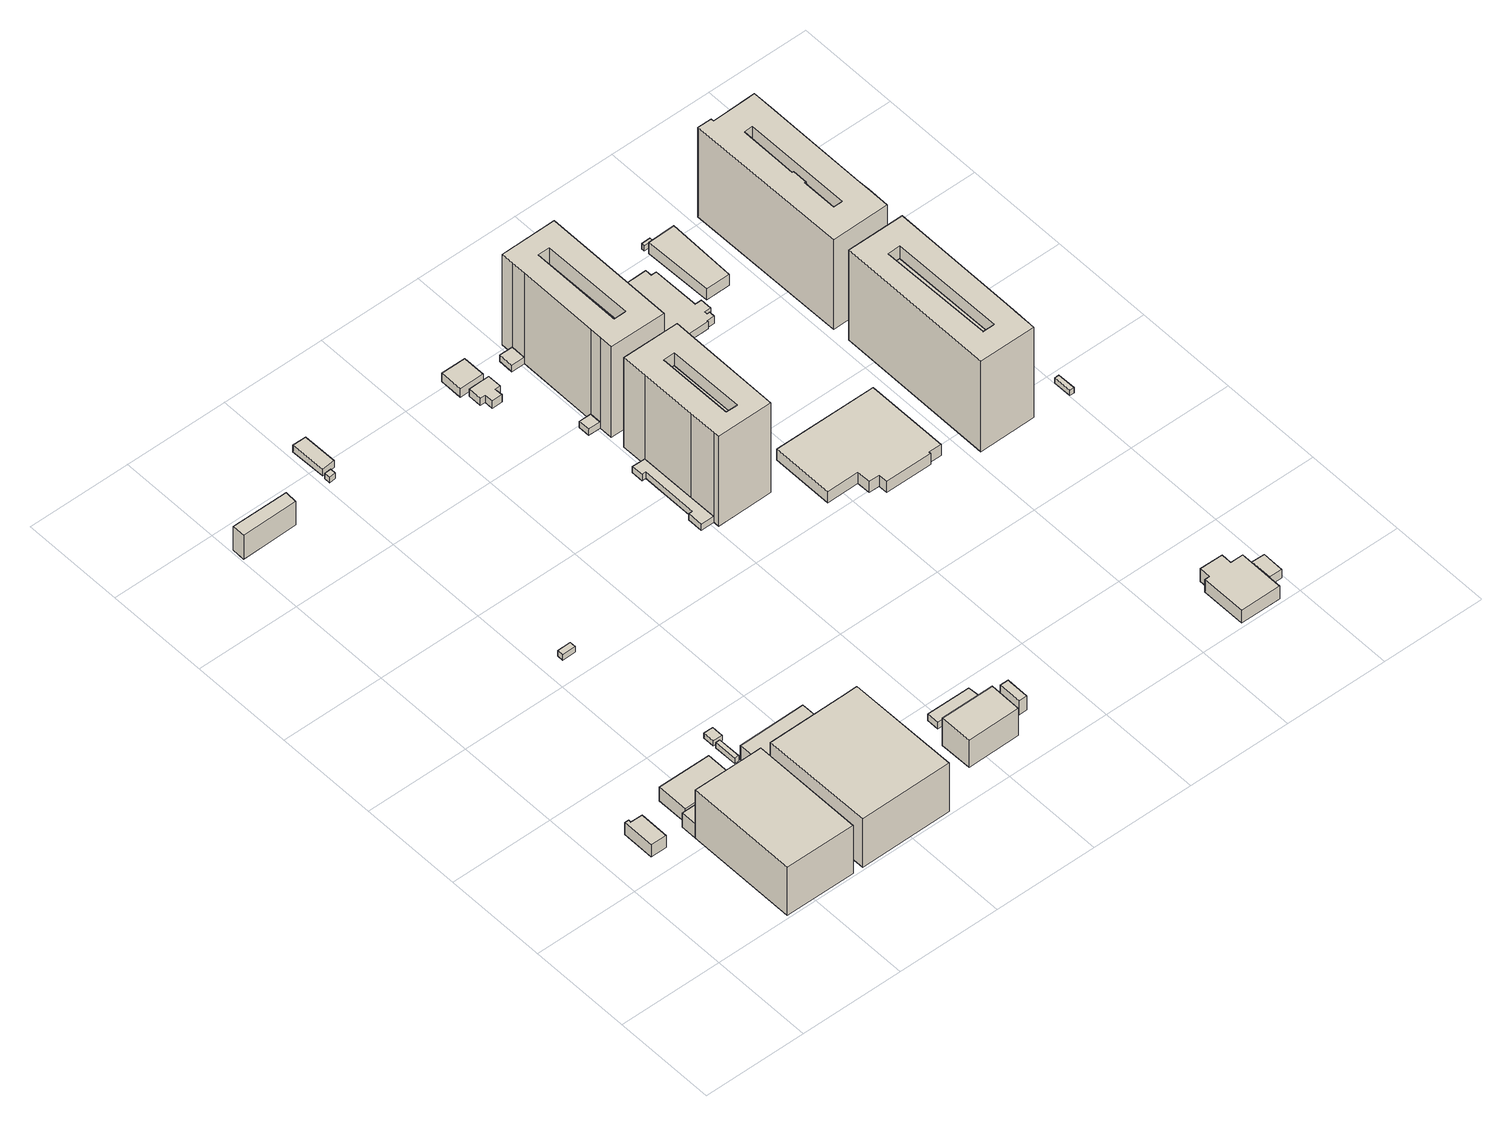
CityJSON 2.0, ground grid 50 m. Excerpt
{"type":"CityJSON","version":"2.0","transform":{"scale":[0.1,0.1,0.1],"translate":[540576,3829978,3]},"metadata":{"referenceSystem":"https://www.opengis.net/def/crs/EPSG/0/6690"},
"CityObjects":{
"building1":{"type":"Building","attributes":{"計測周辺長":46.69,"1/2500図郭":93,"区名":"住之江区","町丁目名称":"南港南１丁目","街区番号":1,"class":"3001","usage":"441","measuredHeight":6.8,"storeysAboveGround":2,"BuildingDetailAttribute.buildingRoofEdgeArea":112.85,"BuildingDetailAttribute.buildingStructureType":"610","BuildingDetailAttribute.buildingStructureOrgType":"2","BuildingDetailAttribute.detailedUsage":"1520","BuildingDetailAttribute.specifiedBuildingCoverageRate":0.6,"BuildingDetailAttribute.surveyYear":2017,"BuildingHighTideRiskAttribute.description":"1","BuildingHighTideRiskAttribute.rank":"2","BuildingHighTideRiskAttribute.depth":1.97,"BuildingIDAttribute.prefecture":"27","BuildingIDAttribute.city":"27125"},"geometry":[{"type":"Solid","lod":"1","boundaries":[[[[0,1,2,3,4,5]],[[4,6,7,5]],[[3,8,6,4]],[[2,9,8,3]],[[1,10,9,2]],[[0,11,10,1]],[[5,7,11,0]],[[6,8,9,10,11,7]]]]}]},
"building2":{"type":"Building","attributes":{"計測周辺長":176.96,"1/2500図郭":93,"区名":"住之江区","町丁目名称":"南港南１丁目","街区番号":1,"class":"3002","usage":"431","measuredHeight":27.6,"storeysAboveGround":4,"BuildingDetailAttribute.buildingRoofEdgeArea":1850.69,"BuildingDetailAttribute.buildingStructureType":"610","BuildingDetailAttribute.buildingStructureOrgType":"2","BuildingDetailAttribute.detailedUsage":"1720","BuildingDetailAttribute.specifiedBuildingCoverageRate":0.6,"BuildingDetailAttribute.surveyYear":2017,"BuildingTsunamiRiskAttribute.description":"1","BuildingTsunamiRiskAttribute.rank":"1","BuildingTsunamiRiskAttribute.depth":0.1,"BuildingHighTideRiskAttribute.description":"1","BuildingHighTideRiskAttribute.rank":"2","BuildingHighTideRiskAttribute.depth":2.53,"BuildingIDAttribute.prefecture":"27","BuildingIDAttribute.city":"27125"},"geometry":[{"type":"Solid","lod":"1","boundaries":[[[[12,13,14,15,16]],[[15,17,18,16]],[[14,19,17,15]],[[13,20,19,14]],[[12,21,20,13]],[[16,18,21,12]],[[17,19,20,21,18]]]]}]},
"building3":{"type":"Building","attributes":{"計測周辺長":66.53,"1/2500図郭":93,"区名":"住之江区","町丁目名称":"南港南１丁目","街区番号":1,"class":"3003","usage":"431","measuredHeight":8.1,"storeysAboveGround":4,"BuildingDetailAttribute.buildingRoofEdgeArea":196.74,"BuildingDetailAttribute.buildingStructureType":"610","BuildingDetailAttribute.buildingStructureOrgType":"2","BuildingDetailAttribute.detailedUsage":"1720","BuildingDetailAttribute.specifiedBuildingCoverageRate":0.6,"BuildingDetailAttribute.surveyYear":2017,"BuildingTsunamiRiskAttribute.description":"1","BuildingTsunamiRiskAttribute.rank":"1","BuildingTsunamiRiskAttribute.depth":0.01,"BuildingHighTideRiskAttribute.description":"1","BuildingHighTideRiskAttribute.rank":"2","BuildingHighTideRiskAttribute.depth":2.45,"BuildingIDAttribute.prefecture":"27","BuildingIDAttribute.city":"27125"},"geometry":[{"type":"Solid","lod":"1","boundaries":[[[[22,23,12,16]],[[12,24,25,16]],[[23,26,24,12]],[[22,27,26,23]],[[16,25,27,22]],[[24,26,27,25]]]]}]},
"building4":{"type":"Building","attributes":{"計測周辺長":81.61,"1/2500図郭":93,"区名":"住之江区","町丁目名称":"南港南１丁目","街区番号":1,"class":"3003","usage":"431","measuredHeight":7.8,"storeysAboveGround":4,"BuildingDetailAttribute.buildingRoofEdgeArea":389.79,"BuildingDetailAttribute.buildingStructureType":"610","BuildingDetailAttribute.buildingStructureOrgType":"2","BuildingDetailAttribute.detailedUsage":"1720","BuildingDetailAttribute.specifiedBuildingCoverageRate":0.6,"BuildingDetailAttribute.surveyYear":2017,"BuildingTsunamiRiskAttribute.description":"1","BuildingTsunamiRiskAttribute.rank":"1","BuildingTsunamiRiskAttribute.depth":0.01,"BuildingHighTideRiskAttribute.description":"1","BuildingHighTideRiskAttribute.rank":"2","BuildingHighTideRiskAttribute.depth":2.31,"BuildingIDAttribute.prefecture":"27","BuildingIDAttribute.city":"27125"},"geometry":[{"type":"Solid","lod":"1","boundaries":[[[[28,29,30,31]],[[30,32,33,31]],[[29,34,32,30]],[[28,35,34,29]],[[31,33,35,28]],[[32,34,35,33]]]]}]},
"building5":{"type":"Building","attributes":{"class":"3001","BuildingDetailAttribute.specifiedBuildingCoverageRate":0.6,"BuildingDetailAttribute.surveyYear":2017,"BuildingTsunamiRiskAttribute.description":"1","BuildingTsunamiRiskAttribute.rank":"1","BuildingTsunamiRiskAttribute.depth":0.01,"BuildingHighTideRiskAttribute.description":"1","BuildingHighTideRiskAttribute.rank":"2","BuildingHighTideRiskAttribute.depth":2.32,"BuildingIDAttribute.prefecture":"27","BuildingIDAttribute.city":"27125"},"geometry":[{"type":"Solid","lod":"1","boundaries":[[[[36,37,38,39]],[[38,40,41,39]],[[37,42,40,38]],[[36,43,42,37]],[[39,41,43,36]],[[40,42,43,41]]]]}]},
"building6":{"type":"Building","attributes":{"class":"3003","BuildingDetailAttribute.specifiedBuildingCoverageRate":0.6,"BuildingDetailAttribute.surveyYear":2017,"BuildingHighTideRiskAttribute.description":"1","BuildingHighTideRiskAttribute.rank":"2","BuildingHighTideRiskAttribute.depth":2.5,"BuildingIDAttribute.prefecture":"27","BuildingIDAttribute.city":"27125"},"geometry":[{"type":"Solid","lod":"1","boundaries":[[[[44,45,46,47]],[[46,48,49,47]],[[45,50,48,46]],[[44,51,50,45]],[[47,49,51,44]],[[48,50,51,49]]]]}]},
"building7":{"type":"Building","attributes":{"class":"3002","measuredHeight":13.6,"BuildingDetailAttribute.specifiedBuildingCoverageRate":0.6,"BuildingDetailAttribute.surveyYear":2017,"BuildingTsunamiRiskAttribute.description":"1","BuildingTsunamiRiskAttribute.rank":"1","BuildingTsunamiRiskAttribute.depth":0.16,"BuildingHighTideRiskAttribute.description":"1","BuildingHighTideRiskAttribute.rank":"2","BuildingHighTideRiskAttribute.depth":2.41,"BuildingIDAttribute.prefecture":"27","BuildingIDAttribute.city":"27125"},"geometry":[{"type":"Solid","lod":"1","boundaries":[[[[52,53,54,55]],[[54,56,57,55]],[[53,58,56,54]],[[52,59,58,53]],[[55,57,59,52]],[[56,58,59,57]]]]}]},
"building8":{"type":"Building","attributes":{"class":"3003","BuildingDetailAttribute.specifiedBuildingCoverageRate":0.6,"BuildingDetailAttribute.surveyYear":2017,"BuildingHighTideRiskAttribute.description":"1","BuildingHighTideRiskAttribute.rank":"2","BuildingHighTideRiskAttribute.depth":2.4,"BuildingIDAttribute.prefecture":"27","BuildingIDAttribute.city":"27125"},"geometry":[{"type":"Solid","lod":"1","boundaries":[[[[60,61,62,63]],[[62,64,65,63]],[[61,66,64,62]],[[60,67,66,61]],[[63,65,67,60]],[[64,66,67,65]]]]}]},
"building9":{"type":"Building","attributes":{"class":"3002","measuredHeight":27.7,"BuildingDetailAttribute.specifiedBuildingCoverageRate":0.6,"BuildingDetailAttribute.surveyYear":2017,"BuildingTsunamiRiskAttribute.description":"1","BuildingTsunamiRiskAttribute.rank":"1","BuildingTsunamiRiskAttribute.depth":0.04,"BuildingHighTideRiskAttribute.description":"1","BuildingHighTideRiskAttribute.rank":"2","BuildingHighTideRiskAttribute.depth":2.11,"BuildingIDAttribute.prefecture":"27","BuildingIDAttribute.city":"27125"},"geometry":[{"type":"Solid","lod":"1","boundaries":[[[[68,69,70,71,72]],[[71,73,74,72]],[[70,75,73,71]],[[69,76,75,70]],[[68,77,76,69]],[[72,74,77,68]],[[73,75,76,77,74]]]]}]},
"building10":{"type":"Building","attributes":{"class":"3003","measuredHeight":8,"BuildingDetailAttribute.specifiedBuildingCoverageRate":0.6,"BuildingDetailAttribute.surveyYear":2017,"BuildingHighTideRiskAttribute.description":"1","BuildingHighTideRiskAttribute.rank":"2","BuildingHighTideRiskAttribute.depth":2.48,"BuildingIDAttribute.prefecture":"27","BuildingIDAttribute.city":"27125"},"geometry":[{"type":"Solid","lod":"1","boundaries":[[[[78,79,80,81]],[[80,82,83,81]],[[79,84,82,80]],[[78,85,84,79]],[[81,83,85,78]],[[82,84,85,83]]]]}]},
"building11":{"type":"Building","attributes":{"class":"3001","BuildingDetailAttribute.specifiedBuildingCoverageRate":0.6,"BuildingDetailAttribute.surveyYear":2017,"BuildingRiverFloodingRiskAttribute.description":"2","BuildingRiverFloodingRiskAttribute.rank":"1","BuildingRiverFloodingRiskAttribute.depth":0.061,"BuildingRiverFloodingRiskAttribute.adminType":"1","BuildingRiverFloodingRiskAttribute.scale":"2","BuildingRiverFloodingRiskAttribute.duration":0,"BuildingTsunamiRiskAttribute.description":"1","BuildingTsunamiRiskAttribute.rank":"1","BuildingTsunamiRiskAttribute.depth":0.01,"BuildingHighTideRiskAttribute.description":"1","BuildingHighTideRiskAttribute.rank":"2","BuildingHighTideRiskAttribute.depth":2.56,"BuildingIDAttribute.prefecture":"27","BuildingIDAttribute.city":"27125"},"geometry":[{"type":"Solid","lod":"1","boundaries":[[[[86,87,88,89]],[[88,90,91,89]],[[87,92,90,88]],[[86,93,92,87]],[[89,91,93,86]],[[90,92,93,91]]]]}]},
"building12":{"type":"Building","attributes":{"class":"3003","measuredHeight":7.9,"BuildingDetailAttribute.specifiedBuildingCoverageRate":0.6,"BuildingDetailAttribute.surveyYear":2017,"BuildingRiverFloodingRiskAttribute.description":"2","BuildingRiverFloodingRiskAttribute.rank":"1","BuildingRiverFloodingRiskAttribute.depth":0.071,"BuildingRiverFloodingRiskAttribute.adminType":"1","BuildingRiverFloodingRiskAttribute.scale":"2","BuildingRiverFloodingRiskAttribute.duration":0,"BuildingHighTideRiskAttribute.description":"1","BuildingHighTideRiskAttribute.rank":"2","BuildingHighTideRiskAttribute.depth":2.67,"BuildingIDAttribute.prefecture":"27","BuildingIDAttribute.city":"27125"},"geometry":[{"type":"Solid","lod":"1","boundaries":[[[[94,95,96,97]],[[96,98,99,97]],[[95,100,98,96]],[[94,101,100,95]],[[97,99,101,94]],[[98,100,101,99]]]]}]},
"building13":{"type":"Building","attributes":{"class":"3001","BuildingDetailAttribute.specifiedBuildingCoverageRate":0.6,"BuildingDetailAttribute.surveyYear":2017,"BuildingHighTideRiskAttribute.description":"1","BuildingHighTideRiskAttribute.rank":"2","BuildingHighTideRiskAttribute.depth":2.48,"BuildingIDAttribute.prefecture":"27","BuildingIDAttribute.city":"27125"},"geometry":[{"type":"Solid","lod":"1","boundaries":[[[[102,103,104,105]],[[104,106,107,105]],[[103,108,106,104]],[[102,109,108,103]],[[105,107,109,102]],[[106,108,109,107]]]]}]},
"building14":{"type":"Building","attributes":{"計測周辺長":12.26,"1/2500図郭":93,"区名":"住之江区","町丁目名称":"南港東２丁目","街区番号":5,"class":"3001","usage":"422","storeysAboveGround":1,"BuildingDetailAttribute.buildingRoofEdgeArea":9.34,"BuildingDetailAttribute.buildingStructureType":"610","BuildingDetailAttribute.buildingStructureOrgType":"2","BuildingDetailAttribute.detailedUsage":"1402","BuildingDetailAttribute.specifiedBuildingCoverageRate":0.6,"BuildingDetailAttribute.surveyYear":2017,"BuildingTsunamiRiskAttribute.description":"1","BuildingTsunamiRiskAttribute.rank":"1","BuildingTsunamiRiskAttribute.depth":0.12,"BuildingHighTideRiskAttribute.description":"1","BuildingHighTideRiskAttribute.rank":"2","BuildingHighTideRiskAttribute.depth":2.36,"BuildingIDAttribute.prefecture":"27","BuildingIDAttribute.city":"27125"},"geometry":[{"type":"Solid","lod":"1","boundaries":[[[[110,111,112,113]],[[112,114,115,113]],[[111,116,114,112]],[[110,117,116,111]],[[113,115,117,110]],[[114,116,117,115]]]]}]},
"building15":{"type":"Building","attributes":{"計測周辺長":46.77,"1/2500図郭":93,"区名":"住之江区","町丁目名称":"南港東２丁目","街区番号":5,"class":"3001","usage":"422","measuredHeight":3.9,"storeysAboveGround":1,"BuildingDetailAttribute.buildingRoofEdgeArea":108.41,"BuildingDetailAttribute.buildingStructureType":"610","BuildingDetailAttribute.buildingStructureOrgType":"2","BuildingDetailAttribute.detailedUsage":"1402","BuildingDetailAttribute.specifiedBuildingCoverageRate":0.6,"BuildingDetailAttribute.surveyYear":2017,"BuildingTsunamiRiskAttribute.description":"1","BuildingTsunamiRiskAttribute.rank":"1","BuildingTsunamiRiskAttribute.depth":0.13,"BuildingHighTideRiskAttribute.description":"1","BuildingHighTideRiskAttribute.rank":"2","BuildingHighTideRiskAttribute.depth":2.35,"BuildingIDAttribute.prefecture":"27","BuildingIDAttribute.city":"27125"},"geometry":[{"type":"Solid","lod":"1","boundaries":[[[[118,119,120,121]],[[120,122,123,121]],[[119,124,122,120]],[[118,125,124,119]],[[121,123,125,118]],[[122,124,125,123]]]]}]},
"building16":{"type":"Building","attributes":{"class":"3002","measuredHeight":15.6,"BuildingDetailAttribute.specifiedBuildingCoverageRate":0.6,"BuildingDetailAttribute.surveyYear":2017,"BuildingTsunamiRiskAttribute.description":"1","BuildingTsunamiRiskAttribute.rank":"1","BuildingTsunamiRiskAttribute.depth":0.02,"BuildingHighTideRiskAttribute.description":"1","BuildingHighTideRiskAttribute.rank":"2","BuildingHighTideRiskAttribute.depth":2.13,"BuildingIDAttribute.prefecture":"27","BuildingIDAttribute.city":"27125"},"geometry":[{"type":"Solid","lod":"1","boundaries":[[[[126,127,128,129]],[[128,130,131,129]],[[127,132,130,128]],[[126,133,132,127]],[[129,131,133,126]],[[130,132,133,131]]]]}]},
"building17":{"type":"Building","attributes":{"class":"3001","measuredHeight":3.6,"BuildingDetailAttribute.specifiedBuildingCoverageRate":0.6,"BuildingDetailAttribute.surveyYear":2017,"BuildingHighTideRiskAttribute.description":"1","BuildingHighTideRiskAttribute.rank":"2","BuildingHighTideRiskAttribute.depth":1.9,"BuildingIDAttribute.prefecture":"27","BuildingIDAttribute.city":"27125"},"geometry":[{"type":"Solid","lod":"1","boundaries":[[[[134,135,136,137]],[[136,138,139,137]],[[135,140,138,136]],[[134,141,140,135]],[[137,139,141,134]],[[138,140,141,139]]]]}]},
"building18":{"type":"Building","attributes":{"class":"3003","measuredHeight":8.1,"BuildingDetailAttribute.specifiedBuildingCoverageRate":0.6,"BuildingDetailAttribute.surveyYear":2017,"BuildingHighTideRiskAttribute.description":"1","BuildingHighTideRiskAttribute.rank":"2","BuildingHighTideRiskAttribute.depth":2.07,"BuildingIDAttribute.prefecture":"27","BuildingIDAttribute.city":"27125"},"geometry":[{"type":"Solid","lod":"1","boundaries":[[[[142,143,144,145]],[[144,146,147,145]],[[143,148,146,144]],[[142,149,148,143]],[[145,147,149,142]],[[146,148,149,147]]]]}]},
"building19":{"type":"Building","attributes":{"計測周辺長":98.05,"1/2500図郭":93,"区名":"住之江区","町丁目名称":"南港東１丁目","街区番号":6,"class":"3003","usage":"412","measuredHeight":3.5,"storeysAboveGround":1,"BuildingDetailAttribute.buildingRoofEdgeArea":205.66,"BuildingDetailAttribute.buildingStructureType":"610","BuildingDetailAttribute.buildingStructureOrgType":"2","BuildingDetailAttribute.detailedUsage":"1130","BuildingDetailAttribute.specifiedBuildingCoverageRate":0.6,"BuildingDetailAttribute.surveyYear":2017,"BuildingTsunamiRiskAttribute.description":"1","BuildingTsunamiRiskAttribute.rank":"1","BuildingTsunamiRiskAttribute.depth":0.01,"BuildingHighTideRiskAttribute.description":"1","BuildingHighTideRiskAttribute.rank":"2","BuildingHighTideRiskAttribute.depth":2.17,"BuildingIDAttribute.prefecture":"27","BuildingIDAttribute.city":"27125"},"geometry":[{"type":"Solid","lod":"1","boundaries":[[[[150,151,152,153,154,155,156,157,158]],[[157,159,160,158]],[[156,161,159,157]],[[155,162,161,156]],[[154,163,162,155]],[[153,164,163,154]],[[152,165,164,153]],[[151,166,165,152]],[[150,167,166,151]],[[158,160,167,150]],[[159,161,162,163,164,165,166,167,160]]]]}]},
"building20":{"type":"Building","attributes":{"計測周辺長":42.07,"1/2500図郭":93,"区名":"住之江区","町丁目名称":"南港東１丁目","街区番号":6,"class":"3001","usage":"412","measuredHeight":4.1,"storeysAboveGround":1,"BuildingDetailAttribute.buildingRoofEdgeArea":89.78,"BuildingDetailAttribute.buildingStructureType":"610","BuildingDetailAttribute.buildingStructureOrgType":"2","BuildingDetailAttribute.detailedUsage":"1130","BuildingDetailAttribute.specifiedBuildingCoverageRate":0.6,"BuildingDetailAttribute.surveyYear":2017,"BuildingTsunamiRiskAttribute.description":"1","BuildingTsunamiRiskAttribute.rank":"1","BuildingTsunamiRiskAttribute.depth":0.1,"BuildingHighTideRiskAttribute.description":"1","BuildingHighTideRiskAttribute.rank":"2","BuildingHighTideRiskAttribute.depth":2.08,"BuildingIDAttribute.prefecture":"27","BuildingIDAttribute.city":"27125"},"geometry":[{"type":"Solid","lod":"1","boundaries":[[[[168,169,170,171,172,173,174,175]],[[174,176,177,175]],[[173,178,176,174]],[[172,179,178,173]],[[171,180,179,172]],[[170,181,180,171]],[[169,182,181,170]],[[168,183,182,169]],[[175,177,183,168]],[[176,178,179,180,181,182,183,177]]]]}]},
"building21":{"type":"Building","attributes":{"計測周辺長":45.68,"1/2500図郭":93,"区名":"住之江区","町丁目名称":"南港東１丁目","街区番号":6,"class":"3001","usage":"412","measuredHeight":4.8,"storeysAboveGround":1,"BuildingDetailAttribute.buildingRoofEdgeArea":130.25,"BuildingDetailAttribute.buildingStructureType":"610","BuildingDetailAttribute.buildingStructureOrgType":"2","BuildingDetailAttribute.detailedUsage":"1130","BuildingDetailAttribute.specifiedBuildingCoverageRate":0.6,"BuildingDetailAttribute.surveyYear":2017,"BuildingTsunamiRiskAttribute.description":"1","BuildingTsunamiRiskAttribute.rank":"1","BuildingTsunamiRiskAttribute.depth":0.16,"BuildingHighTideRiskAttribute.description":"1","BuildingHighTideRiskAttribute.rank":"2","BuildingHighTideRiskAttribute.depth":1.92,"BuildingIDAttribute.prefecture":"27","BuildingIDAttribute.city":"27125"},"geometry":[{"type":"Solid","lod":"1","boundaries":[[[[184,185,186,187]],[[186,188,189,187]],[[185,190,188,186]],[[184,191,190,185]],[[187,189,191,184]],[[188,190,191,189]]]]}]},
"building22":{"type":"Building","attributes":{"計測周辺長":22.86,"1/2500図郭":93,"区名":"住之江区","町丁目名称":"南港東１丁目","街区番号":6,"class":"3003","usage":"412","measuredHeight":3.6,"storeysAboveGround":1,"BuildingDetailAttribute.buildingRoofEdgeArea":32.64,"BuildingDetailAttribute.buildingStructureType":"610","BuildingDetailAttribute.buildingStructureOrgType":"2","BuildingDetailAttribute.detailedUsage":"1130","BuildingDetailAttribute.specifiedBuildingCoverageRate":0.6,"BuildingDetailAttribute.surveyYear":2017,"BuildingTsunamiRiskAttribute.description":"1","BuildingTsunamiRiskAttribute.rank":"1","BuildingTsunamiRiskAttribute.depth":0.05,"BuildingHighTideRiskAttribute.description":"1","BuildingHighTideRiskAttribute.rank":"2","BuildingHighTideRiskAttribute.depth":2.08,"BuildingIDAttribute.prefecture":"27","BuildingIDAttribute.city":"27125"},"geometry":[{"type":"Solid","lod":"1","boundaries":[[[[192,193,194,195]],[[194,196,197,195]],[[193,198,196,194]],[[192,199,198,193]],[[195,197,199,192]],[[196,198,199,197]]]]}]},
"building23":{"type":"Building","attributes":{"class":"3002","measuredHeight":44.2,"BuildingDetailAttribute.specifiedBuildingCoverageRate":0.6,"BuildingDetailAttribute.surveyYear":2017,"BuildingHighTideRiskAttribute.description":"1","BuildingHighTideRiskAttribute.rank":"2","BuildingHighTideRiskAttribute.depth":2.17,"BuildingIDAttribute.prefecture":"27","BuildingIDAttribute.city":"27125"},"geometry":[{"type":"Solid","lod":"1","boundaries":[[[[200,201,202,203]],[[202,204,205,203]],[[201,206,204,202]],[[200,207,206,201]],[[203,205,207,200]],[[204,206,207,205]]]]}]},
"building24":{"type":"Building","attributes":{"計測周辺長":251,"1/2500図郭":93,"区名":"住之江区","町丁目名称":"南港東１丁目","街区番号":6,"class":"3002","usage":"414","measuredHeight":51.4,"storeysAboveGround":14,"BuildingDetailAttribute.buildingRoofEdgeArea":1311.55,"BuildingDetailAttribute.buildingStructureType":"603","BuildingDetailAttribute.buildingStructureOrgType":"3","BuildingDetailAttribute.detailedUsage":"1140","BuildingDetailAttribute.specifiedBuildingCoverageRate":0.6,"BuildingDetailAttribute.surveyYear":2017,"BuildingHighTideRiskAttribute.description":"1","BuildingHighTideRiskAttribute.rank":"2","BuildingHighTideRiskAttribute.depth":2.17,"BuildingIDAttribute.prefecture":"27","BuildingIDAttribute.city":"27125"},"geometry":[{"type":"Solid","lod":"1","boundaries":[[[[208,209,210,211,212,213,214,215],[202,201,200,203]],[[214,216,217,215]],[[213,218,216,214]],[[212,219,218,213]],[[211,220,219,212]],[[210,221,220,211]],[[209,222,221,210]],[[208,223,222,209]],[[215,217,223,208]],[[200,224,225,203]],[[201,226,224,200]],[[202,227,226,201]],[[203,225,227,202]],[[216,218,219,220,221,222,223,217],[224,226,227,225]]]]}]},
"building25":{"type":"Building","attributes":{"計測周辺長":27.21,"1/2500図郭":93,"区名":"住之江区","町丁目名称":"南港東１丁目","街区番号":6,"class":"3003","usage":"412","measuredHeight":3.7,"storeysAboveGround":1,"BuildingDetailAttribute.buildingRoofEdgeArea":46.04,"BuildingDetailAttribute.buildingStructureType":"610","BuildingDetailAttribute.buildingStructureOrgType":"2","BuildingDetailAttribute.detailedUsage":"1130","BuildingDetailAttribute.specifiedBuildingCoverageRate":0.6,"BuildingDetailAttribute.surveyYear":2017,"BuildingTsunamiRiskAttribute.description":"1","BuildingTsunamiRiskAttribute.rank":"1","BuildingTsunamiRiskAttribute.depth":0.15,"BuildingHighTideRiskAttribute.description":"1","BuildingHighTideRiskAttribute.rank":"2","BuildingHighTideRiskAttribute.depth":2.12,"BuildingIDAttribute.prefecture":"27","BuildingIDAttribute.city":"27125"},"geometry":[{"type":"Solid","lod":"1","boundaries":[[[[228,229,230,231]],[[230,232,233,231]],[[229,234,232,230]],[[228,235,234,229]],[[231,233,235,228]],[[232,234,235,233]]]]}]},
"building26":{"type":"Building","attributes":{"計測周辺長":72.36,"1/2500図郭":93,"区名":"住之江区","町丁目名称":"南港東１丁目","街区番号":6,"class":"3003","usage":"412","measuredHeight":3.4,"storeysAboveGround":1,"BuildingDetailAttribute.buildingRoofEdgeArea":105.05,"BuildingDetailAttribute.buildingStructureType":"610","BuildingDetailAttribute.buildingStructureOrgType":"2","BuildingDetailAttribute.detailedUsage":"1130","BuildingDetailAttribute.specifiedBuildingCoverageRate":0.6,"BuildingDetailAttribute.surveyYear":2017,"BuildingHighTideRiskAttribute.description":"1","BuildingHighTideRiskAttribute.rank":"2","BuildingHighTideRiskAttribute.depth":2.23,"BuildingIDAttribute.prefecture":"27","BuildingIDAttribute.city":"27125"},"geometry":[{"type":"Solid","lod":"1","boundaries":[[[[236,209,237,238]],[[237,239,240,238]],[[209,241,239,237]],[[236,242,241,209]],[[238,240,242,236]],[[239,241,242,240]]]]}]},
"building27":{"type":"Building","attributes":{"計測周辺長":285.77,"1/2500図郭":93,"区名":"住之江区","町丁目名称":"南港東１丁目","街区番号":6,"class":"3002","usage":"414","measuredHeight":51.8,"storeysAboveGround":14,"BuildingDetailAttribute.buildingRoofEdgeArea":1508.56,"BuildingDetailAttribute.buildingStructureType":"603","BuildingDetailAttribute.buildingStructureOrgType":"3","BuildingDetailAttribute.detailedUsage":"1140","BuildingDetailAttribute.specifiedBuildingCoverageRate":0.6,"BuildingDetailAttribute.surveyYear":2017,"BuildingTsunamiRiskAttribute.description":"1","BuildingTsunamiRiskAttribute.rank":"1","BuildingTsunamiRiskAttribute.depth":0.01,"BuildingHighTideRiskAttribute.description":"1","BuildingHighTideRiskAttribute.rank":"2","BuildingHighTideRiskAttribute.depth":2,"BuildingIDAttribute.prefecture":"27","BuildingIDAttribute.city":"27125"},"geometry":[{"type":"Solid","lod":"1","boundaries":[[[[243,244,245,246,247,248,249,250],[251,252,253,254]],[[249,255,256,250]],[[248,257,255,249]],[[247,258,257,248]],[[246,259,258,247]],[[245,260,259,246]],[[244,261,260,245]],[[243,262,261,244]],[[250,256,262,243]],[[253,263,264,254]],[[252,265,263,253]],[[251,266,265,252]],[[254,264,266,251]],[[255,257,258,259,260,261,262,256],[263,265,266,264]]]]}]},
"building28":{"type":"Building","attributes":{"class":"3002","measuredHeight":42.9,"BuildingDetailAttribute.specifiedBuildingCoverageRate":0.6,"BuildingDetailAttribute.surveyYear":2017,"BuildingTsunamiRiskAttribute.description":"1","BuildingTsunamiRiskAttribute.rank":"1","BuildingTsunamiRiskAttribute.depth":0.01,"BuildingHighTideRiskAttribute.description":"1","BuildingHighTideRiskAttribute.rank":"2","BuildingHighTideRiskAttribute.depth":2.02,"BuildingIDAttribute.prefecture":"27","BuildingIDAttribute.city":"27125"},"geometry":[{"type":"Solid","lod":"1","boundaries":[[[[267,268,269,270]],[[269,271,272,270]],[[268,273,271,269]],[[267,274,273,268]],[[270,272,274,267]],[[271,273,274,272]]]]}]},
"building29":{"type":"Building","attributes":{"class":"3002","measuredHeight":6.3,"BuildingDetailAttribute.specifiedBuildingCoverageRate":0.6,"BuildingDetailAttribute.surveyYear":2017,"BuildingHighTideRiskAttribute.description":"1","BuildingHighTideRiskAttribute.rank":"2","BuildingHighTideRiskAttribute.depth":2.02,"BuildingIDAttribute.prefecture":"27","BuildingIDAttribute.city":"27125"},"geometry":[{"type":"Solid","lod":"1","boundaries":[[[[275,276,277,278,279,280,281,282,283,284]],[[283,285,286,284]],[[282,287,285,283]],[[281,288,287,282]],[[280,289,288,281]],[[279,290,289,280]],[[278,291,290,279]],[[277,292,291,278]],[[276,293,292,277]],[[275,294,293,276]],[[284,286,294,275]],[[285,287,288,289,290,291,292,293,294,286]]]]}]},
"building30":{"type":"Building","attributes":{"class":"3001","measuredHeight":7.2,"BuildingDetailAttribute.specifiedBuildingCoverageRate":0.6,"BuildingDetailAttribute.surveyYear":2017,"BuildingRiverFloodingRiskAttribute.description":"2","BuildingRiverFloodingRiskAttribute.rank":"1","BuildingRiverFloodingRiskAttribute.depth":0.091,"BuildingRiverFloodingRiskAttribute.adminType":"1","BuildingRiverFloodingRiskAttribute.scale":"2","BuildingRiverFloodingRiskAttribute.duration":0,"BuildingTsunamiRiskAttribute.description":"1","BuildingTsunamiRiskAttribute.rank":"1","BuildingTsunamiRiskAttribute.depth":0.06,"BuildingHighTideRiskAttribute.description":"1","BuildingHighTideRiskAttribute.rank":"2","BuildingHighTideRiskAttribute.depth":2.28,"BuildingIDAttribute.prefecture":"27","BuildingIDAttribute.city":"27125"},"geometry":[{"type":"Solid","lod":"1","boundaries":[[[[295,296,297,298,299,300,301,302]],[[301,303,304,302]],[[300,305,303,301]],[[299,306,305,300]],[[298,307,306,299]],[[297,308,307,298]],[[296,309,308,297]],[[295,310,309,296]],[[302,304,310,295]],[[303,305,306,307,308,309,310,304]]]]}]},
"building31":{"type":"Building","attributes":{"計測周辺長":130.58,"1/2500図郭":93,"区名":"住之江区","町丁目名称":"南港東１丁目","街区番号":6,"class":"3001","usage":"402","measuredHeight":4.1,"storeysAboveGround":1,"BuildingDetailAttribute.buildingRoofEdgeArea":871.16,"BuildingDetailAttribute.buildingStructureType":"603","BuildingDetailAttribute.buildingStructureOrgType":"3","BuildingDetailAttribute.detailedUsage":"1240","BuildingDetailAttribute.specifiedBuildingCoverageRate":0.6,"BuildingDetailAttribute.surveyYear":2017,"BuildingTsunamiRiskAttribute.description":"1","BuildingTsunamiRiskAttribute.rank":"1","BuildingTsunamiRiskAttribute.depth":0.2,"BuildingHighTideRiskAttribute.description":"1","BuildingHighTideRiskAttribute.rank":"2","BuildingHighTideRiskAttribute.depth":2.16,"BuildingIDAttribute.prefecture":"27","BuildingIDAttribute.city":"27125"},"geometry":[{"type":"Solid","lod":"1","boundaries":[[[[311,312,313,314,315,316,317,318,319,320,321,322,323,324,325,326,327,328]],[[327,329,330,328]],[[326,331,329,327]],[[325,332,331,326]],[[324,333,332,325]],[[323,334,333,324]],[[322,335,334,323]],[[321,336,335,322]],[[320,337,336,321]],[[319,338,337,320]],[[318,339,338,319]],[[317,340,339,318]],[[316,341,340,317]],[[315,342,341,316]],[[314,343,342,315]],[[313,344,343,314]],[[312,345,344,313]],[[311,346,345,312]],[[328,330,346,311]],[[329,331,332,333,334,335,336,337,338,339,340,341,342,343,344,345,346,330]]]]}]},
"building32":{"type":"Building","attributes":{"class":"3001","measuredHeight":4.9,"BuildingDetailAttribute.specifiedBuildingCoverageRate":0.6,"BuildingDetailAttribute.surveyYear":2017,"BuildingRiverFloodingRiskAttribute.description":"2","BuildingRiverFloodingRiskAttribute.rank":"1","BuildingRiverFloodingRiskAttribute.depth":0.391,"BuildingRiverFloodingRiskAttribute.adminType":"1","BuildingRiverFloodingRiskAttribute.scale":"2","BuildingRiverFloodingRiskAttribute.duration":0,"BuildingTsunamiRiskAttribute.description":"1","BuildingTsunamiRiskAttribute.rank":"1","BuildingTsunamiRiskAttribute.depth":0.18,"BuildingHighTideRiskAttribute.description":"1","BuildingHighTideRiskAttribute.rank":"2","BuildingHighTideRiskAttribute.depth":2.4,"BuildingIDAttribute.prefecture":"27","BuildingIDAttribute.city":"27125"},"geometry":[{"type":"Solid","lod":"1","boundaries":[[[[347,348,349,350]],[[349,351,352,350]],[[348,353,351,349]],[[347,354,353,348]],[[350,352,354,347]],[[351,353,354,352]]]]}]},
"building33":{"type":"Building","attributes":{"計測周辺長":39.19,"1/2500図郭":93,"区名":"住之江区","町丁目名称":"南港東１丁目","街区番号":6,"class":"3001","usage":"413","measuredHeight":6.4,"storeysAboveGround":2,"BuildingDetailAttribute.buildingRoofEdgeArea":91.44,"BuildingDetailAttribute.buildingStructureType":"603","BuildingDetailAttribute.buildingStructureOrgType":"3","BuildingDetailAttribute.detailedUsage":"1150","BuildingDetailAttribute.specifiedBuildingCoverageRate":0.6,"BuildingDetailAttribute.surveyYear":2017,"BuildingTsunamiRiskAttribute.description":"1","BuildingTsunamiRiskAttribute.rank":"1","BuildingTsunamiRiskAttribute.depth":0.07,"BuildingHighTideRiskAttribute.description":"1","BuildingHighTideRiskAttribute.rank":"2","BuildingHighTideRiskAttribute.depth":2.1,"BuildingIDAttribute.prefecture":"27","BuildingIDAttribute.city":"27125"},"geometry":[{"type":"Solid","lod":"1","boundaries":[[[[355,356,357,358]],[[357,359,360,358]],[[356,361,359,357]],[[355,362,361,356]],[[358,360,362,355]],[[359,361,362,360]]]]}]},
"building34":{"type":"Building","attributes":{"class":"3001","BuildingDetailAttribute.specifiedBuildingCoverageRate":0.6,"BuildingDetailAttribute.surveyYear":2017,"BuildingTsunamiRiskAttribute.description":"1","BuildingTsunamiRiskAttribute.rank":"1","BuildingTsunamiRiskAttribute.depth":0.29,"BuildingHighTideRiskAttribute.description":"1","BuildingHighTideRiskAttribute.rank":"2","BuildingHighTideRiskAttribute.depth":2.25,"BuildingIDAttribute.prefecture":"27","BuildingIDAttribute.city":"27125"},"geometry":[{"type":"Solid","lod":"1","boundaries":[[[[363,364,365,366]],[[365,367,368,366]],[[364,369,367,365]],[[363,370,369,364]],[[366,368,370,363]],[[367,369,370,368]]]]}]},
"building35":{"type":"Building","attributes":{"class":"3002","measuredHeight":44.4,"BuildingDetailAttribute.specifiedBuildingCoverageRate":0.6,"BuildingDetailAttribute.surveyYear":2017,"BuildingHighTideRiskAttribute.description":"1","BuildingHighTideRiskAttribute.rank":"2","BuildingHighTideRiskAttribute.depth":2.03,"BuildingIDAttribute.prefecture":"27","BuildingIDAttribute.city":"27125"},"geometry":[{"type":"Solid","lod":"1","boundaries":[[[[371,372,373,374]],[[373,375,376,374]],[[372,377,375,373]],[[371,378,377,372]],[[374,376,378,371]],[[375,377,378,376]]]]}]},
"building36":{"type":"Building","attributes":{"計測周辺長":334.02,"1/2500図郭":93,"区名":"住之江区","町丁目名称":"南港東１丁目","街区番号":6,"class":"3002","usage":"412","measuredHeight":51.7,"storeysAboveGround":14,"BuildingDetailAttribute.buildingRoofEdgeArea":1826.78,"BuildingDetailAttribute.buildingStructureType":"603","BuildingDetailAttribute.buildingStructureOrgType":"3","BuildingDetailAttribute.detailedUsage":"1130","BuildingDetailAttribute.specifiedBuildingCoverageRate":0.6,"BuildingDetailAttribute.surveyYear":2017,"BuildingHighTideRiskAttribute.description":"1","BuildingHighTideRiskAttribute.rank":"2","BuildingHighTideRiskAttribute.depth":1.94,"BuildingIDAttribute.prefecture":"27","BuildingIDAttribute.city":"27125"},"geometry":[{"type":"Solid","lod":"1","boundaries":[[[[379,380,381,382,383,384,385,386,387,388],[389,390,391,392]],[[387,393,394,388]],[[386,395,393,387]],[[385,396,395,386]],[[384,397,396,385]],[[383,398,397,384]],[[382,399,398,383]],[[381,400,399,382]],[[380,401,400,381]],[[379,402,401,380]],[[388,394,402,379]],[[391,403,404,392]],[[390,405,403,391]],[[389,406,405,390]],[[392,404,406,389]],[[393,395,396,397,398,399,400,401,402,394],[403,405,406,404]]]]}]},
"building37":{"type":"Building","attributes":{"計測周辺長":21.88,"1/2500図郭":93,"区名":"住之江区","町丁目名称":"南港東１丁目","街区番号":6,"class":"3003","usage":"412","measuredHeight":3.5,"storeysAboveGround":1,"BuildingDetailAttribute.buildingRoofEdgeArea":29.64,"BuildingDetailAttribute.buildingStructureType":"610","BuildingDetailAttribute.buildingStructureOrgType":"2","BuildingDetailAttribute.detailedUsage":"1130","BuildingDetailAttribute.specifiedBuildingCoverageRate":0.6,"BuildingDetailAttribute.surveyYear":2017,"BuildingHighTideRiskAttribute.description":"1","BuildingHighTideRiskAttribute.rank":"2","BuildingHighTideRiskAttribute.depth":1.94,"BuildingIDAttribute.prefecture":"27","BuildingIDAttribute.city":"27125"},"geometry":[{"type":"Solid","lod":"1","boundaries":[[[[380,407,408,382,381]],[[382,409,410,381]],[[408,411,409,382]],[[407,412,411,408]],[[380,413,412,407]],[[381,410,413,380]],[[409,411,412,413,410]]]]}]},
"building38":{"type":"Building","attributes":{"class":"3001","BuildingDetailAttribute.specifiedBuildingCoverageRate":0.6,"BuildingDetailAttribute.surveyYear":2017,"BuildingHighTideRiskAttribute.description":"1","BuildingHighTideRiskAttribute.rank":"2","BuildingHighTideRiskAttribute.depth":1.95,"BuildingIDAttribute.prefecture":"27","BuildingIDAttribute.city":"27125"},"geometry":[{"type":"Solid","lod":"1","boundaries":[[[[414,415,416,417]],[[416,418,419,417]],[[415,420,418,416]],[[414,421,420,415]],[[417,419,421,414]],[[418,420,421,419]]]]}]},
"building39":{"type":"Building","attributes":{"計測周辺長":21.35,"1/2500図郭":93,"区名":"住之江区","町丁目名称":"南港東１丁目","街区番号":6,"class":"3003","usage":"412","measuredHeight":3.6,"storeysAboveGround":1,"BuildingDetailAttribute.buildingRoofEdgeArea":28.28,"BuildingDetailAttribute.buildingStructureType":"610","BuildingDetailAttribute.buildingStructureOrgType":"2","BuildingDetailAttribute.detailedUsage":"1130","BuildingDetailAttribute.specifiedBuildingCoverageRate":0.6,"BuildingDetailAttribute.surveyYear":2017,"BuildingHighTideRiskAttribute.description":"1","BuildingHighTideRiskAttribute.rank":"2","BuildingHighTideRiskAttribute.depth":1.91,"BuildingIDAttribute.prefecture":"27","BuildingIDAttribute.city":"27125"},"geometry":[{"type":"Solid","lod":"1","boundaries":[[[[422,423,424,425,426]],[[425,427,428,426]],[[424,429,427,425]],[[423,430,429,424]],[[422,431,430,423]],[[426,428,431,422]],[[427,429,430,431,428]]]]}]},
"building40":{"type":"Building","attributes":{"class":"3002","measuredHeight":40.1,"BuildingDetailAttribute.specifiedBuildingCoverageRate":0.6,"BuildingDetailAttribute.surveyYear":2017,"BuildingHighTideRiskAttribute.description":"1","BuildingHighTideRiskAttribute.rank":"2","BuildingHighTideRiskAttribute.depth":1.9,"BuildingIDAttribute.prefecture":"27","BuildingIDAttribute.city":"27125"},"geometry":[{"type":"Solid","lod":"1","boundaries":[[[[432,433,434,435,436,437,438,439]],[[438,440,441,439]],[[437,442,440,438]],[[436,443,442,437]],[[435,444,443,436]],[[434,445,444,435]],[[433,446,445,434]],[[432,447,446,433]],[[439,441,447,432]],[[440,442,443,444,445,446,447,441]]]]}]},
"building41":{"type":"Building","attributes":{"class":"3002","measuredHeight":51.3,"BuildingDetailAttribute.specifiedBuildingCoverageRate":0.6,"BuildingDetailAttribute.surveyYear":2017,"BuildingTsunamiRiskAttribute.description":"1","BuildingTsunamiRiskAttribute.rank":"1","BuildingTsunamiRiskAttribute.depth":0.1,"BuildingHighTideRiskAttribute.description":"1","BuildingHighTideRiskAttribute.rank":"2","BuildingHighTideRiskAttribute.depth":1.97,"BuildingIDAttribute.prefecture":"27","BuildingIDAttribute.city":"27125"},"geometry":[{"type":"Solid","lod":"1","boundaries":[[[[448,449,450,451,452,453,454,455,456,457],[438,437,436,435,434,433,432,439]],[[456,458,459,457]],[[455,460,458,456]],[[454,461,460,455]],[[453,462,461,454]],[[452,463,462,453]],[[451,464,463,452]],[[450,465,464,451]],[[449,466,465,450]],[[448,467,466,449]],[[457,459,467,448]],[[432,468,469,439]],[[433,470,468,432]],[[434,471,470,433]],[[435,472,471,434]],[[436,473,472,435]],[[437,474,473,436]],[[438,475,474,437]],[[439,469,475,438]],[[458,460,461,462,463,464,465,466,467,459],[468,470,471,472,473,474,475,469]]]]}]},
"building42":{"type":"Building","attributes":{"計測周辺長":21.02,"1/2500図郭":93,"区名":"住之江区","町丁目名称":"南港東１丁目","街区番号":6,"class":"3003","usage":"412","measuredHeight":3.5,"storeysAboveGround":1,"BuildingDetailAttribute.buildingRoofEdgeArea":27.47,"BuildingDetailAttribute.buildingStructureType":"610","BuildingDetailAttribute.buildingStructureOrgType":"2","BuildingDetailAttribute.detailedUsage":"1130","BuildingDetailAttribute.specifiedBuildingCoverageRate":0.6,"BuildingDetailAttribute.surveyYear":2017,"BuildingHighTideRiskAttribute.description":"1","BuildingHighTideRiskAttribute.rank":"2","BuildingHighTideRiskAttribute.depth":2,"BuildingIDAttribute.prefecture":"27","BuildingIDAttribute.city":"27125"},"geometry":[{"type":"Solid","lod":"1","boundaries":[[[[476,477,478,479]],[[478,480,481,479]],[[477,482,480,478]],[[476,483,482,477]],[[479,481,483,476]],[[480,482,483,481]]]]}]},
"building43":{"type":"Building","attributes":{"計測周辺長":21.46,"1/2500図郭":93,"区名":"住之江区","町丁目名称":"南港東１丁目","街区番号":6,"class":"3003","usage":"412","measuredHeight":3.6,"storeysAboveGround":1,"BuildingDetailAttribute.buildingRoofEdgeArea":28.51,"BuildingDetailAttribute.buildingStructureType":"610","BuildingDetailAttribute.buildingStructureOrgType":"2","BuildingDetailAttribute.detailedUsage":"1130","BuildingDetailAttribute.specifiedBuildingCoverageRate":0.6,"BuildingDetailAttribute.surveyYear":2017,"BuildingHighTideRiskAttribute.description":"1","BuildingHighTideRiskAttribute.rank":"2","BuildingHighTideRiskAttribute.depth":1.77,"BuildingIDAttribute.prefecture":"27","BuildingIDAttribute.city":"27125"},"geometry":[{"type":"Solid","lod":"1","boundaries":[[[[484,485,486,487]],[[486,488,489,487]],[[485,490,488,486]],[[484,491,490,485]],[[487,489,491,484]],[[488,490,491,489]]]]}]}
},
"vertices":[
[168,593,10],[169,750,10],[189,750,10],[189,737,10],[246,736,10],[245,592,10],[246,736,78],[245,592,78],[189,737,78],[189,750,78],[169,750,78],[168,593,78],
[619,557,8],[703,557,8],[703,12,8],[364,12,8],[364,557,8],[364,12,284],[364,557,284],[703,12,284],[703,557,284],[619,557,284],
[364,634,8],[619,634,8],[619,557,89],[364,557,89],[619,634,89],[364,634,89],
[390,646,6],[390,799,6],[645,799,6],[645,647,6],[645,799,84],[645,647,84],[390,799,84],[390,646,84],
[691,644,8],[691,680,8],[713,680,8],[712,644,8],[713,680,38],[712,644,38],[691,680,38],[691,644,38],
[739,754,7],[739,866,7],[761,866,7],[761,754,7],[761,866,37],[761,754,37],[739,866,37],[739,754,37],
[284,2886,9],[282,2826,9],[10,2823,9],[11,2886,9],[10,2823,145],[11,2886,145],[282,2826,145],[284,2886,145],
[738,878,7],[738,934,7],[783,934,7],[783,878,7],[783,934,37],[783,878,37],[738,934,37],[738,878,37],
[1105,554,10],[1197,555,10],[1200,12,10],[752,10,10],[748,552,10],[752,10,287],[748,552,287],[1200,12,287],[1197,555,287],[1105,554,287],
[748,637,8],[1104,639,8],[1105,554,8],[748,552,8],[1105,554,88],[748,552,88],[1104,639,88],[748,637,88],
[595,1605,8],[595,1636,8],[661,1637,8],[661,1606,8],[661,1637,38],[661,1606,38],[595,1636,38],[595,1605,38],
[773,644,6],[772,757,6],[1097,760,6],[1098,646,6],[1097,760,84],[1098,646,84],[772,757,84],[773,644,84],
[1190,666,7],[1190,714,7],[1216,714,7],[1216,666,7],[1216,714,37],[1216,666,37],[1190,714,37],[1190,666,37],
[528,2938,9],[561,2939,9],[561,2911,9],[529,2908,9],[561,2911,39],[529,2908,39],[561,2939,39],[528,2938,39],
[529,3126,8],[594,3126,8],[596,2959,8],[533,2953,8],[596,2959,47],[533,2953,47],[594,3126,47],[529,3126,47],
[1411,135,11],[1409,293,11],[1667,293,11],[1666,138,11],[1667,293,167],[1666,138,167],[1409,293,167],[1411,135,167],
[1453,371,11],[1453,431,11],[1665,430,11],[1668,373,11],[1665,430,47],[1668,373,47],[1453,431,47],[1453,371,47],
[1741,218,10],[1740,330,10],[1780,330,10],[1780,219,10],[1780,330,91],[1780,219,91],[1740,330,91],[1741,218,91],
[1514,1901,11],[1515,1766,11],[1450,1766,11],[1451,1842,11],[1469,1842,11],[1470,2117,11],[1450,2117,11],[1450,2174,11],[1513,2173,11],[1450,2174,46],[1513,2173,46],[1450,2117,46],[1470,2117,46],[1469,1842,46],[1451,1842,46],[1450,1766,46],[1515,1766,46],[1514,1901,46],
[1262,2787,13],[1261,2829,13],[1237,2829,13],[1236,2895,13],[1338,2896,13],[1339,2827,13],[1312,2827,13],[1313,2788,13],[1312,2827,54],[1313,2788,54],[1339,2827,54],[1338,2896,54],[1236,2895,54],[1237,2829,54],[1261,2829,54],[1262,2787,54],
[1207,2913,13],[1207,3023,13],[1325,3023,13],[1325,2913,13],[1325,3023,61],[1325,2913,61],[1207,3023,61],[1207,2913,61],
[1509,2433,12],[1451,2434,12],[1451,2490,12],[1509,2489,12],[1451,2490,47],[1509,2489,47],[1451,2434,47],[1509,2433,47],
[1675,2185,13],[1679,1815,13],[1622,1817,13],[1620,2184,13],[1622,1817,455],[1620,2184,455],[1679,1815,455],[1675,2185,455],
[1787,2296,13],[1786,2176,13],[1785,1739,13],[1515,1738,13],[1515,1766,13],[1514,1901,13],[1513,2173,13],[1512,2296,13],[1513,2173,527],[1512,2296,527],[1514,1901,527],[1515,1766,527],[1515,1738,527],[1785,1739,527],[1786,2176,527],[1787,2296,527],[1675,2185,527],[1620,2184,527],[1679,1815,527],[1622,1817,527],
[1512,2884,11],[1448,2884,11],[1449,2957,11],[1512,2956,11],[1449,2957,48],[1512,2956,48],[1448,2884,48],[1512,2884,48],
[1785,1846,13],[1818,2176,13],[1817,1846,13],[1818,2176,47],[1817,1846,47],[1786,2176,47],[1785,1846,47],
[1782,3018,13],[1781,2366,13],[1509,2366,13],[1509,2433,13],[1509,2489,13],[1512,2884,13],[1512,2956,13],[1512,3016,13],[1615,2472,13],[1675,2472,13],[1671,2920,13],[1616,2922,13],[1512,2956,531],[1512,3016,531],[1512,2884,531],[1509,2489,531],[1509,2433,531],[1509,2366,531],[1781,2366,531],[1782,3018,531],[1671,2920,531],[1616,2922,531],[1675,2472,531],[1615,2472,531],
[1671,2920,14],[1675,2472,14],[1615,2472,14],[1616,2922,14],[1615,2472,443],[1616,2922,443],[1675,2472,443],[1671,2920,443],
[2126,1445,10],[2126,1490,10],[2075,1490,10],[2074,1555,10],[1918,1554,10],[1918,1856,10],[2414,1856,10],[2415,1454,10],[2354,1454,10],[2354,1445,10],[2354,1454,73],[2354,1445,73],[2415,1454,73],[2414,1856,73],[1918,1856,73],[1918,1554,73],[2074,1555,73],[2075,1490,73],[2126,1490,73],[2126,1445,73],
[2713,18,9],[2713,235,9],[2737,237,9],[2737,291,9],[2849,290,9],[2849,238,9],[2910,238,9],[2909,18,9],[2910,238,81],[2909,18,81],[2849,238,81],[2849,290,81],[2737,291,81],[2737,237,81],[2713,235,81],[2713,18,81],
[1971,2552,12],[1970,2590,12],[1950,2590,12],[1947,2883,12],[1970,2883,12],[1970,2915,12],[2167,2917,12],[2167,2885,12],[2193,2885,12],[2195,2657,12],[2227,2657,12],[2227,2602,12],[2196,2602,12],[2196,2588,12],[2209,2588,12],[2209,2560,12],[2172,2560,12],[2172,2554,12],[2172,2560,53],[2172,2554,53],[2209,2560,53],[2209,2588,53],[2196,2588,53],[2196,2602,53],[2227,2602,53],[2227,2657,53],[2195,2657,53],[2193,2885,53],[2167,2885,53],[2167,2917,53],[1970,2915,53],[1970,2883,53],[1947,2883,53],[1950,2590,53],[1970,2590,53],[1971,2552,53],
[2926,97,8],[2927,203,8],[2990,201,8],[2988,96,8],[2990,201,57],[2988,96,57],[2927,203,57],[2926,97,57],
[2268,2673,12],[2260,3006,12],[2392,3009,12],[2385,2674,12],[2392,3009,75],[2385,2674,75],[2260,3006,75],[2268,2673,75],
[2255,3027,12],[2255,3043,12],[2299,3044,12],[2299,3027,12],[2299,3044,42],[2299,3027,42],[2255,3043,42],[2255,3027,42],
[2647,2032,13],[2707,2035,13],[2712,1480,13],[2655,1480,13],[2712,1480,457],[2655,1480,457],[2707,2035,457],[2647,2032,457],
[2820,1972,12],[2819,1530,12],[2819,1509,12],[2818,1470,12],[2818,1367,12],[2543,1366,12],[2545,2149,12],[2820,2149,12],[2820,2030,12],[2820,2009,12],[2712,1480,12],[2707,2035,12],[2647,2032,12],[2655,1480,12],[2820,2030,529],[2820,2009,529],[2820,2149,529],[2545,2149,529],[2543,1366,529],[2818,1367,529],[2818,1470,529],[2819,1509,529],[2819,1530,529],[2820,1972,529],[2647,2032,529],[2655,1480,529],[2707,2035,529],[2712,1480,529],
[2868,1530,12],[2868,1470,12],[2818,1470,47],[2819,1509,47],[2868,1470,47],[2868,1530,47],[2819,1530,47],
[3000,1364,11],[2999,1452,11],[3021,1453,11],[3022,1364,11],[3021,1453,41],[3022,1364,41],[2999,1452,41],[3000,1364,41],
[2820,2030,11],[2869,2030,11],[2869,1972,11],[2820,1972,11],[2820,2009,11],[2820,1972,47],[2820,2009,47],[2869,1972,47],[2869,2030,47],[2820,2030,47],
[2651,2361,14],[2650,2532,14],[2657,2531,14],[2657,2605,14],[2650,2605,14],[2650,2887,14],[2692,2889,14],[2695,2361,14],[2692,2889,414],[2695,2361,414],[2650,2887,414],[2650,2605,414],[2657,2605,414],[2657,2531,414],[2650,2532,414],[2651,2361,414],
[2814,2402,14],[2815,2342,14],[2815,2231,14],[2536,2228,14],[2530,3025,14],[2598,3025,14],[2599,3011,14],[2814,3016,14],[2814,2900,14],[2814,2840,14],[2814,2900,527],[2814,2840,527],[2814,3016,527],[2599,3011,527],[2598,3025,527],[2530,3025,527],[2536,2228,527],[2815,2231,527],[2815,2342,527],[2814,2402,527],[2651,2361,527],[2695,2361,527],[2650,2532,527],[2657,2531,527],[2657,2605,527],[2650,2605,527],[2650,2887,527],[2692,2889,527],
[2814,2402,12],[2865,2402,12],[2865,2342,12],[2815,2342,12],[2865,2342,47],[2815,2342,47],[2865,2402,47],[2814,2402,47],
[2814,2900,12],[2866,2900,12],[2865,2841,12],[2814,2840,12],[2865,2841,48],[2814,2840,48],[2866,2900,48],[2814,2900,48]
]}
